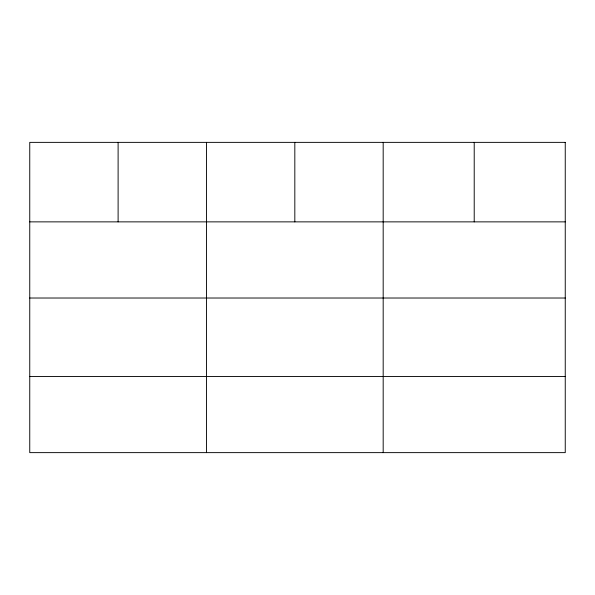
<?xml version="1.0" encoding="UTF-8"?>
<svg xmlns="http://www.w3.org/2000/svg" width="595" height="595" viewBox="0 0 595 595"><rect width="100%" height="100%" fill="white"/><g stroke="black" fill="none" stroke-linecap="round" stroke-linejoin="round"><path stroke-width="0.89" d="M29.75 221.868L565.25 221.868M29.75 298.021L565.25 298.021M29.75 376.479L565.25 376.479M474.215 142.369L474.215 221.868M383.18 142.369L383.18 452.631M294.822 142.369L294.822 221.868M206.465 142.369L206.465 452.631M118.108 142.369L118.108 221.868M565.25 142.369L29.75 142.369L29.75 452.631L565.25 452.631L565.25 142.369"/></g></svg>
